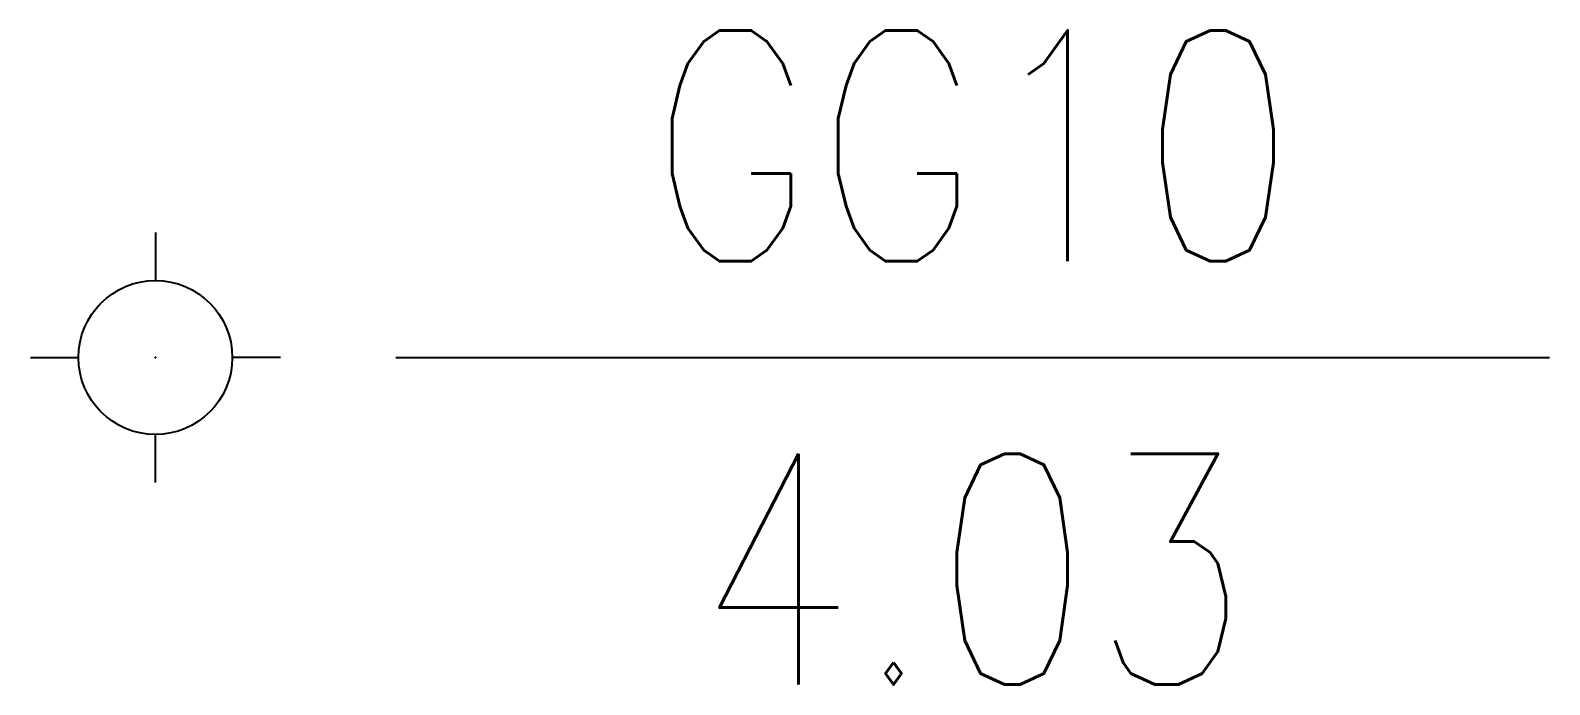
# Model space of a CAD drawing. Extents: x 500064 to 501389, y 2542464 to 2545400.
# Drawn here: x 500064.38 to 500072.28, y 2544062.68 to 2544066.08 of the extents above; entities that cross this region are included whole.
import ezdxf
from ezdxf.enums import TextEntityAlignment as Align

# ---------------------------------------------------------------- set-up
doc = ezdxf.new("R2010")
doc.units = 0
doc.header["$LTSCALE"] = 0.5
doc.layers.get('0').update_dxf_attribs({"linetype": 'CONTINUOUS', "lineweight": 5})
doc.layers.add('地形图', color=8, linetype='CONTINUOUS')
doc.styles.add('HZ', font='romans.shx', dxfattribs={"width": 0.8, "bigfont": 'hztxt.shx'})

# ---------------------------------------------------------------- blocks, each defined once
blk = doc.blocks.new('gc116')
for p, q in [((0, 1.3), (0, 0.8)), ((-1.3, 0), (-0.8, 0)), ((1.3, 0), (0.8, 0)), ((0, -1.3), (0, -0.8))]:
    blk.add_line(p, q)
blk.add_circle((0, 0), 0.8)
blk.add_point((0, 0))

msp = doc.modelspace()

# ---------------------------------------------------------------- linework, layer by layer
at = {"layer": '地形图', "linetype": 'Continuous'}
msp.add_line((500066.279, 2544064.384), (500072.279, 2544064.384), dxfattribs=at)

# ---------------------------------------------------------------- block references
at = {"layer": '地形图', "linetype": 'Continuous', "xscale": 0.5, "yscale": 0.5}
msp.add_blockref('gc116', (500065.029, 2544064.384, 4.029), dxfattribs=at)

# ---------------------------------------------------------------- texts
at = {"layer": '地形图', "linetype": 'Continuous', "style": 'HZ', "width": 0.8}
for s, p in [('GG10', (500069.279, 2544065.484)), ('4.03', (500069.279, 2544063.284))]:
    msp.add_text(s, height=1.2, dxfattribs=at).set_placement(p, align=Align.MIDDLE)

doc.saveas('drawing.dxf')
